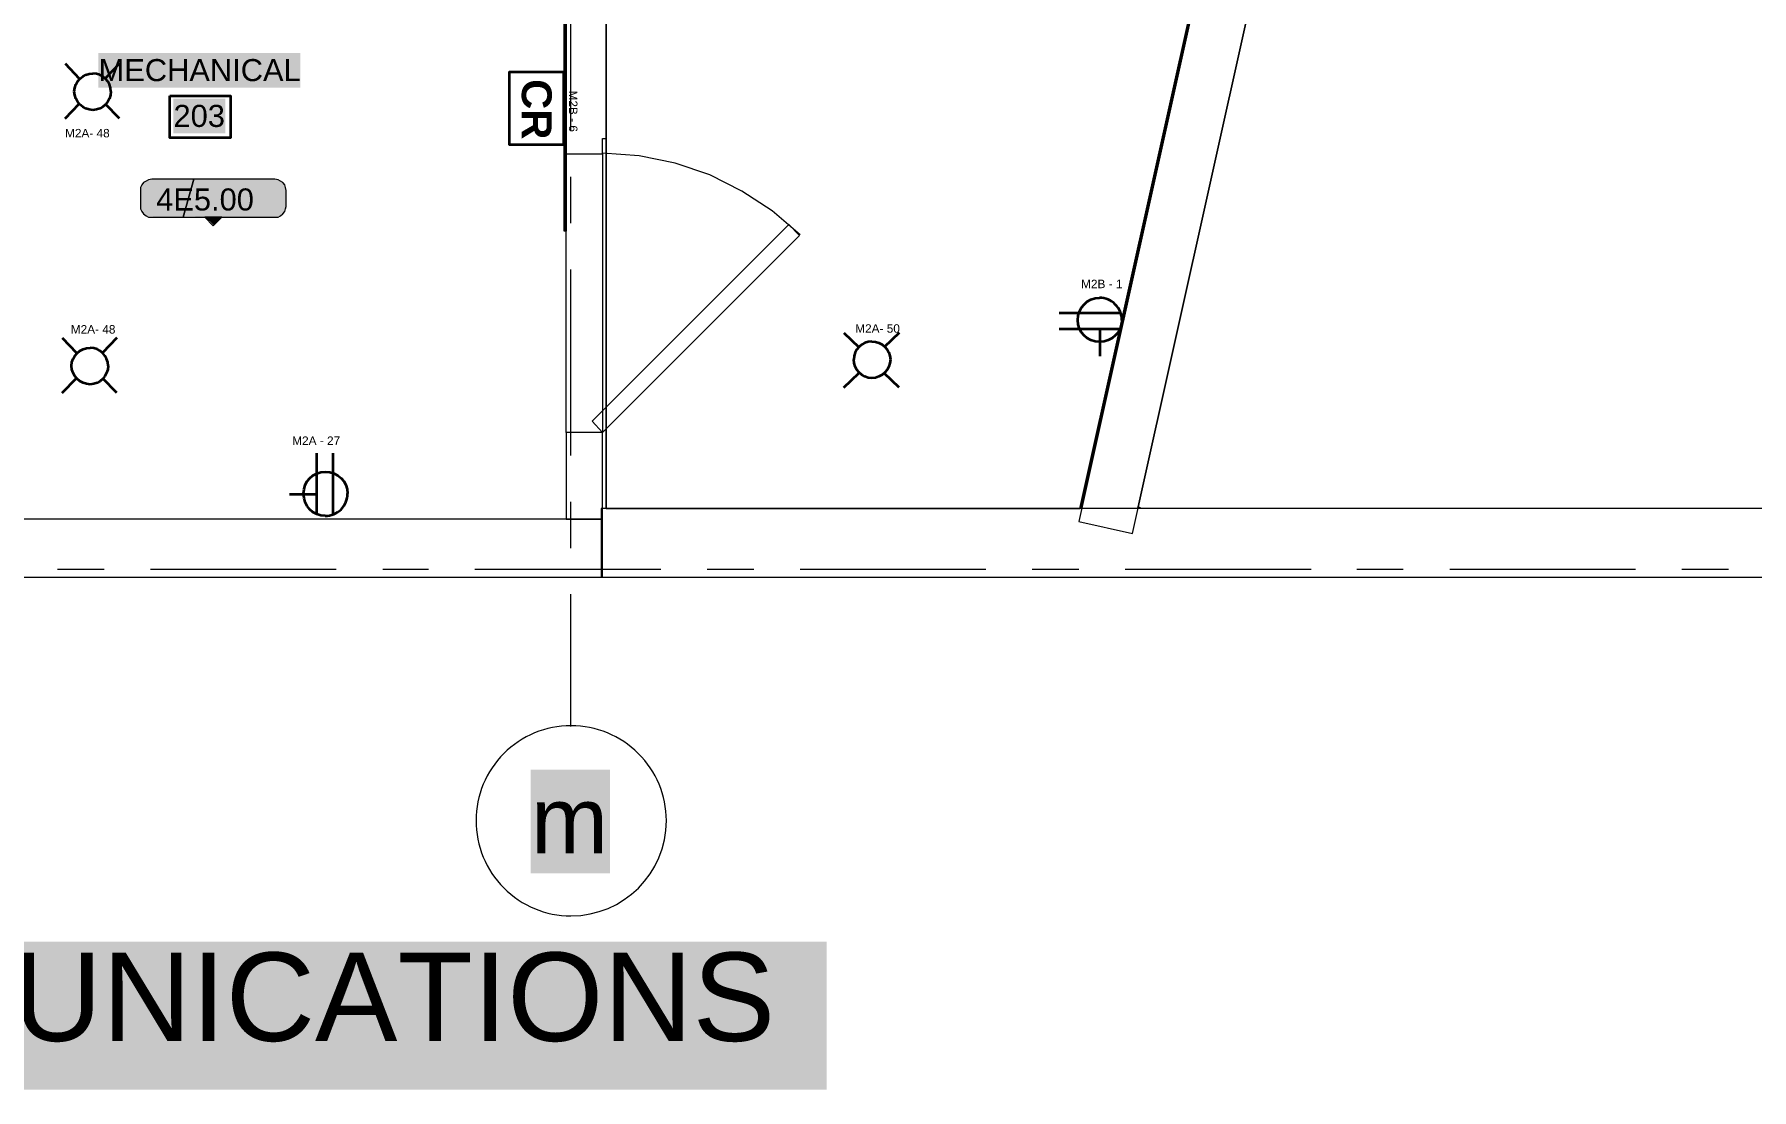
# Model space of a CAD drawing. Header units: millimetres. Extents: x 0.7 to 36.3, y 0.7 to 47.9.
# Drawn here: x 8.784 to 13.405, y 14.03 to 16.871 of the extents above; entities that cross this region are included whole.
import ezdxf

# ---------------------------------------------------------------- set-up
doc = ezdxf.new("R2010")
doc.units = ezdxf.units.MM
doc.header["$LTSCALE"] = 0.007
doc.linetypes.add('DASHEDX2', pattern=[38.1, 25.4, -12.7])
for name, color, linetype in [('PDF2_Geometry', 7, 'Continuous'), ('PDF2_Text', 100, 'DASHEDX2'), ('PDF_Text', 7, 'Continuous')]:
    doc.layers.add(name, color=color, linetype=linetype)
doc.layers.add('PDF_Geometry', color=7, linetype='Continuous', true_color=0x777777)
doc.layers.add('PDF_Solid Fills', color=7, linetype='Continuous', true_color=0xffffff)
doc.styles.add('PDF Arial', font='arial.ttf')
doc.styles.add('PDF ArialRoundedMT Bold', font='arialbd.ttf')

msp = doc.modelspace()

# ---------------------------------------------------------------- hatches: boundary and pattern name
at = {"layer": 'PDF_Solid Fills', "transparency": 33554559}
for color, points in [(256, [(9.0696, 16.401), (9.0713, 16.401), (9.0713, 16.3977), (9.073, 16.3977), (9.073, 16.3943), (9.0746, 16.3943), (9.078, 16.391), (9.078, 16.3877), (9.0813, 16.3877), (9.0846, 16.3843), (9.0913, 16.381), (9.1846, 16.3793), (9.1846, 16.381), (9.1863, 16.386), (9.188, 16.3927), (9.1896, 16.3977), (9.1913, 16.4043), (9.193, 16.4093), (9.1963, 16.4227), (9.198, 16.4277), (9.1996, 16.4343), (9.2013, 16.4393), (9.2046, 16.4527), (9.2063, 16.4577), (9.208, 16.4643), (9.2096, 16.4693), (9.2113, 16.476), (9.213, 16.481), (9.0913, 16.481), (9.078, 16.4743), (9.0763, 16.471), (9.073, 16.4677), (9.0696, 16.461)]), (256, [(9.4529, 16.4743), (9.4396, 16.481), (9.213, 16.481), (9.2113, 16.476), (9.2096, 16.4693), (9.208, 16.4643), (9.2063, 16.4577), (9.2046, 16.4527), (9.2013, 16.4393), (9.1996, 16.4343), (9.198, 16.4277), (9.1963, 16.4227), (9.193, 16.4093), (9.1913, 16.4043), (9.1896, 16.3977), (9.188, 16.3927), (9.1863, 16.386), (9.1846, 16.381), (9.4396, 16.3793), (9.4396, 16.381), (9.4496, 16.386), (9.4563, 16.3927), (9.4579, 16.396), (9.4596, 16.4027), (9.4613, 16.4593), (9.4596, 16.4593), (9.4596, 16.466), (9.4579, 16.466), (9.4579, 16.4693)]), (7, [(9.2663, 16.3593), (9.2863, 16.3793), (9.2446, 16.3793), (9.2663, 16.3577)])]:
    msp.add_hatch(color=color, dxfattribs=at).paths.add_polyline_path(points)

# ---------------------------------------------------------------- linework, layer by layer
at = {"layer": 'PDF2_Geometry', "lineweight": 35}
msp.add_lwpolyline([(10.2076, 16.5736), (10.0627, 16.5736), (10.0627, 16.7702), (10.2076, 16.7702)], close=True, dxfattribs=at)
for points in [[(11.542, 16.1218), (11.707, 16.1218)], [(11.542, 16.0784), (11.707, 16.0784)], [(11.652, 16.0051), (11.652, 16.0784)], [(9.5434, 15.7432), (9.5434, 15.5782)], [(9.5868, 15.7432), (9.5868, 15.5782)], [(9.4701, 15.6332), (9.5434, 15.6332)]]:
    msp.add_lwpolyline(points, dxfattribs=at)
for centre, start, end in [((11.6506, 16.102), 359.7603, 90.2397), ((9.567, 15.6346), 269.7603, 0.2397)]:
    msp.add_arc(centre, 0.0597, start, end, dxfattribs=at)
for points in [[(11.592, 16.1018), (11.592, 16.1351), (11.617, 16.1618), (11.6503, 16.1618)], [(11.6503, 16.0434), (11.617, 16.0434), (11.592, 16.0684), (11.592, 16.1018)], [(11.7103, 16.1018), (11.7103, 16.0684), (11.6837, 16.0434), (11.6503, 16.0434)], [(9.5084, 15.6348), (9.5084, 15.6682), (9.5334, 15.6932), (9.5668, 15.6932)], [(9.5668, 15.6932), (9.6001, 15.6932), (9.6268, 15.6682), (9.6268, 15.6348)], [(9.5668, 15.5748), (9.5334, 15.5748), (9.5084, 15.6015), (9.5084, 15.6348)]]:
    msp.add_open_spline(points, degree=3, dxfattribs=at)
at = {"layer": 'PDF_Geometry', "lineweight": 18}
for points in [[(10.3129, 16.591), (10.3229, 16.591), (10.3229, 20.9091), (12.7828, 20.9091), (11.5945, 15.5594), (11.7395, 15.5277), (12.9345, 20.9091), (13.9961, 20.9091), (13.9961, 21.0925), (10.0996, 21.0925), (10.0996, 20.9091), (10.2146, 20.9091), (10.2146, 16.591), (10.2146, 16.5493), (10.3129, 16.5493)], [(14.9761, 15.5944), (14.3394, 15.5944), (10.3096, 15.5944), (10.3096, 15.4094), (14.2978, 15.4094), (14.2978, 15.4044), (14.4777, 15.3644), (14.4877, 15.4094), (15.2027, 15.4094), (15.2027, 15.5944), (15.2027, 17.5226), (14.9761, 17.5226)], [(10.2146, 15.7994), (10.2146, 15.566), (10.3129, 15.566), (10.3129, 15.7994)], [(8.223, 15.4094), (10.3129, 15.4094), (10.3129, 15.566), (8.223, 15.566)]]:
    msp.add_lwpolyline(points, close=True, dxfattribs=at)
at = {"layer": 'PDF_Geometry', "lineweight": 9}
for points in [[(10.2146, 20.9091), (10.2146, 16.341), (10.2113, 16.341), (10.2113, 20.9091), (10.2113, 16.341)], [(11.7729, 20.9091), (12.7778, 20.9091), (11.5962, 15.5944)], [(11.5995, 15.5944), (12.7795, 20.9091), (11.5995, 15.5944)], [(12.7828, 20.9091), (11.6012, 15.5944)], [(10.3229, 19.0659), (11.0629, 19.0659), (11.0629, 19.2059), (10.3279, 19.2059), (11.0629, 19.2059), (11.0629, 19.0659), (10.3229, 19.0659), (10.3229, 15.5944), (11.5979, 15.5944)], [(10.2129, 16.341), (10.2113, 16.341), (10.2096, 16.341), (10.2096, 16.9776), (10.2096, 17.226)], [(10.2279, 16.6127), (10.2279, 17.1126)], [(10.8446, 16.331), (10.7696, 16.396), (10.6879, 16.4493), (10.6012, 16.4927), (10.5079, 16.5243), (10.4112, 16.5443), (10.3129, 16.551)], [(10.3229, 15.5944), (10.3229, 16.591)], [(10.2279, 16.3627), (10.2279, 16.4877)], [(10.2279, 15.7377), (10.2279, 16.2377)], [(10.2279, 15.4877), (10.2279, 15.6127)], [(11.7529, 15.5944), (11.7545, 15.5994), (11.7579, 15.5977), (11.7562, 15.5944), (11.7579, 15.5977)], [(11.7562, 15.5994), (11.7579, 15.5977), (11.7595, 15.5977), (11.7595, 15.5944)], [(8.8463, 15.431), (8.9713, 15.431)], [(9.0963, 15.431), (9.5963, 15.431)], [(9.7213, 15.431), (9.8446, 15.431)], [(9.9696, 15.431), (10.4696, 15.431)], [(10.5946, 15.431), (10.7196, 15.431)], [(10.8446, 15.431), (11.3445, 15.431)], [(11.4695, 15.431), (11.5945, 15.431)], [(11.7195, 15.431), (12.2195, 15.431)], [(12.3428, 15.431), (12.4678, 15.431)], [(12.5928, 15.431), (13.0928, 15.431)], [(13.2178, 15.431), (13.3428, 15.431)], [(10.2279, 15.0077), (10.2279, 15.3644)]]:
    msp.add_lwpolyline(points, dxfattribs=at)
for points in [[(11.7545, 15.5994), (12.9345, 20.9091)], [(10.2146, 16.5493), (10.3129, 16.5493), (10.3129, 15.7994), (10.2146, 15.7994)]]:
    msp.add_lwpolyline(points, close=True, dxfattribs=at)
at = {"layer": 'PDF_Geometry', "lineweight": 35}
for points in [[(8.8664, 16.7925), (8.9047, 16.7525)], [(9.013, 16.7925), (8.9747, 16.7525)], [(8.8664, 16.6442), (8.9047, 16.6842)], [(9.013, 16.6442), (8.9747, 16.6842)], [(8.8589, 16.0539), (8.8972, 16.0139)], [(9.0055, 16.0539), (8.9672, 16.0139)], [(10.9625, 16.0675), (11.0025, 16.0292)], [(11.1109, 16.0675), (11.0709, 16.0292)], [(8.8589, 15.9056), (8.8972, 15.9456)], [(9.0055, 15.9056), (8.9672, 15.9456)], [(10.9625, 15.9208), (11.0025, 15.9592)], [(11.1109, 15.9208), (11.0709, 15.9592)]]:
    msp.add_lwpolyline(points, dxfattribs=at)
at = {"layer": 'PDF_Geometry', "color": 7, "lineweight": 35}
msp.add_lwpolyline([(9.148, 16.706), (9.3113, 16.706), (9.3113, 16.5927), (9.148, 16.5927)], close=True, dxfattribs=at)
at = {"layer": 'PDF_Geometry', "color": 7, "lineweight": 18}
for points in [[(9.1846, 16.3793), (9.213, 16.481), (9.0996, 16.481), (9.0913, 16.4793), (9.0846, 16.476), (9.078, 16.4727), (9.073, 16.466), (9.0696, 16.4593), (9.0696, 16.451), (9.0696, 16.4077), (9.0696, 16.401), (9.073, 16.3943), (9.078, 16.3877), (9.0846, 16.3827), (9.0913, 16.3793), (9.0996, 16.3793)], [(9.4313, 16.481), (9.213, 16.481), (9.1846, 16.3793), (9.4313, 16.3793), (9.4396, 16.3793), (9.4463, 16.3827), (9.4529, 16.3877), (9.4579, 16.3943), (9.4596, 16.401), (9.4613, 16.4077), (9.4613, 16.451), (9.4596, 16.4593), (9.4579, 16.466), (9.4529, 16.4727), (9.4463, 16.476), (9.4396, 16.4793)], [(9.2646, 16.356), (9.288, 16.3793), (9.243, 16.3793)]]:
    msp.add_lwpolyline(points, close=True, dxfattribs=at)
at = {"layer": 'PDF_Geometry', "lineweight": 13}
msp.add_lwpolyline([(10.8146, 16.3593), (10.8429, 16.3293), (10.3129, 15.7994), (10.2846, 15.8294)], close=True, dxfattribs=at)
at = {"layer": 'PDF_Geometry', "lineweight": 9}
msp.add_lwpolyline([(10.2279, 15.0094, 0.416667), (9.9729, 14.7544, 0.415306), (10.2279, 14.4977, 0.413961), (10.4846, 14.7544, 0.415306)], format="xyb", close=True, dxfattribs=at)
at = {"layer": 'PDF_Geometry', "lineweight": 35}
for centre, start, end in [((8.9413, 16.7175), 0.0411, 89.9589), ((11.0376, 15.9958), 90.0411, 179.9589), ((8.9338, 15.9789), 0.0411, 89.9589)]:
    msp.add_arc(centre, 0.0484, start, end, dxfattribs=at)
for points in [[(8.8914, 16.7175), (8.8914, 16.7442), (8.9147, 16.7658), (8.9414, 16.7658)], [(8.9414, 16.6675), (8.9147, 16.6675), (8.8914, 16.6909), (8.8914, 16.7175)], [(8.9897, 16.7175), (8.9897, 16.6909), (8.968, 16.6675), (8.9414, 16.6675)], [(11.0375, 16.0442), (11.0642, 16.0442), (11.0875, 16.0225), (11.0875, 15.9958)], [(8.8839, 15.9789), (8.8839, 16.0056), (8.9072, 16.0272), (8.9339, 16.0272)], [(11.0375, 15.9458), (11.0109, 15.9458), (10.9892, 15.9692), (10.9892, 15.9958)], [(11.0875, 15.9958), (11.0875, 15.9692), (11.0642, 15.9458), (11.0375, 15.9458)], [(8.9339, 15.9289), (8.9072, 15.9289), (8.8839, 15.9522), (8.8839, 15.9789)], [(8.9822, 15.9789), (8.9822, 15.9522), (8.9605, 15.9289), (8.9339, 15.9289)]]:
    msp.add_open_spline(points, degree=3, dxfattribs=at)
at = {"layer": 'PDF_Solid Fills', "lineweight": 35, "transparency": 33554559}
for points in [[(8.9563, 16.7277), (9.4996, 16.7277), (8.9563, 16.821), (9.4996, 16.821)], [(9.158, 16.6043), (9.298, 16.6043), (9.158, 16.6977), (9.298, 16.6977)]]:
    msp.add_solid(points, dxfattribs=at)
at = {"layer": 'PDF_Solid Fills', "lineweight": 9, "transparency": 33554559}
msp.add_solid([(10.1196, 14.6127), (10.3329, 14.6127), (10.1196, 14.8911), (10.3329, 14.8911)], dxfattribs=at)
at = {"layer": 'PDF_Solid Fills', "lineweight": 0, "transparency": 33554559}
msp.add_solid([(5.8968, 14.03), (10.916, 14.03), (5.8968, 14.4288), (10.916, 14.4288)], dxfattribs=at)
at = {"layer": 'PDF_Solid Fills', "color": 7, "lineweight": 35, "transparency": 33554559}
msp.add_solid([(3.1349, 14.0994), (10.8862, 14.0994), (3.1349, 14.1228), (10.8862, 14.1228)], dxfattribs=at)

# ---------------------------------------------------------------- texts
at = {"layer": 'PDF2_Text', "insert": (10.1352, 16.7506), "char_height": 0.08049, "attachment_point": 4, "rotation": 270, "style": 'PDF ArialRoundedMT Bold'}
msp.add_mtext('CR', dxfattribs=at)
at = {"layer": 'PDF_Text', "attachment_point": 4, "style": 'PDF Arial'}
for s, insert, char_height in [('MECHANICAL', (8.9567, 16.7745), 0.05939), ('203', (9.1583, 16.6512), 0.05939), ('M2A- 48', (8.8664, 16.605), 0.02276), ('4E5.00', (9.1117, 16.4262), 0.05939), ('M2B - 1', (11.6007, 16.1992), 0.02276), ('M2A- 48', (8.8819, 16.0768), 0.02276), ('M2A- 50', (10.9929, 16.0791), 0.02276), ('M2A - 27', (9.4778, 15.7772), 0.02276), ('MEZZANINE -POWER & COMMUNICATIONS', (3.885, 14.2784), 0.238113)]:
    msp.add_mtext(s, dxfattribs=dict(at, insert=insert, char_height=char_height))
at = {"layer": 'PDF_Text', "insert": (10.2338, 16.7198), "char_height": 0.02276, "attachment_point": 4, "rotation": 270, "style": 'PDF Arial'}
msp.add_mtext('M2B - 6', dxfattribs=at)
at = {"layer": 'PDF_Text', "color": 8, "true_color": 0x777777, "insert": (10.12, 14.7555), "char_height": 0.1787, "attachment_point": 4, "style": 'PDF Arial'}
msp.add_mtext('m', dxfattribs=at)

doc.saveas('drawing.dxf')
